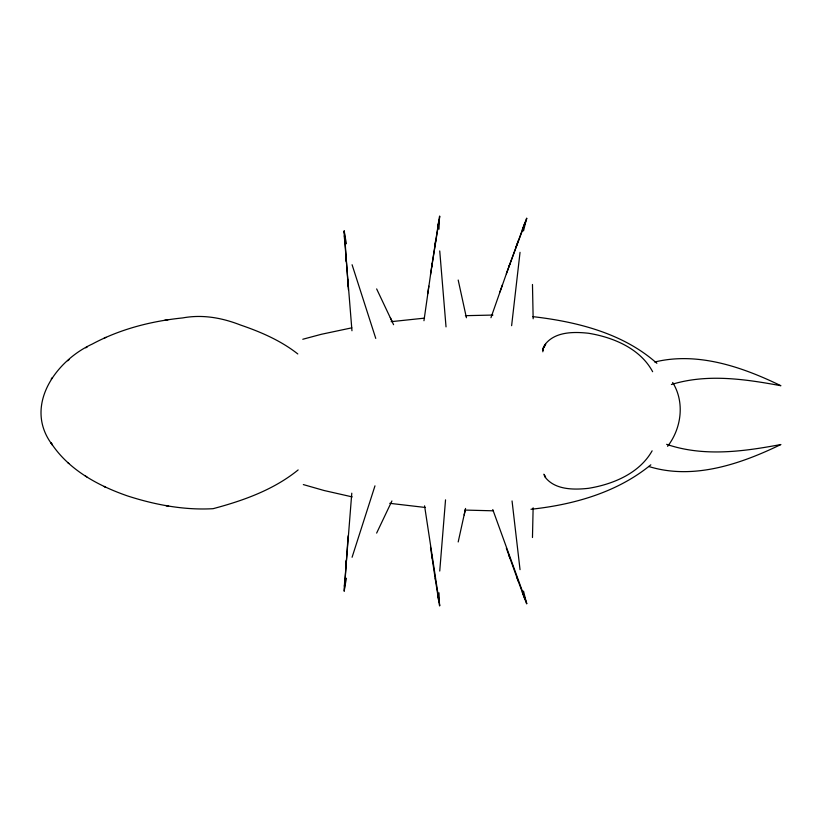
<?xml version="1.0" encoding="UTF-8"?>
<svg xmlns="http://www.w3.org/2000/svg" width="822" height="822" viewBox="0 0 822 822"><rect width="100%" height="100%" fill="white"/><g stroke="black" fill="none" stroke-linecap="round" stroke-linejoin="round"><path stroke-width="1.23" d="M438.979 592.796L439.544 605.804L435.198 578.616M533.129 507.801L532.471 537.516M344.346 591.039L348.127 535.841M439.739 571.054L445.534 499.848M351.785 493.179L344.038 591.069L346.432 578.267M344.829 578.945L344.5 583.795M344.336 586.281L344.459 584.514M346.175 560.553L345.702 566.913M511.623 325.676L520.038 252.344M542.818 351.795L543.25 348.364L545.603 344.397L543.25 348.364L542.88 350.46M423.957 320.724L432.095 263.841M427.717 293.742L428.807 286.169M430.502 274.702L439.359 218.981M431.591 267.191L439.544 216.196L438.979 229.204M435.701 240.096L434.735 246.405M438.352 223.389L437.571 228.187M438.475 222.68L438.753 220.933M439.513 218.087L439.832 216.289M523.532 230.879L526.614 218.22L508.828 266.862M458.193 541.955L465.56 508.448M464.204 514.952L465.047 510.935M352.083 557.265L374.976 485.843M542.921 348.795L543.784 346.637M490.96 317.713L507.616 270.243M499.91 291.974L502.458 284.761M506.342 273.839L510.03 263.502M507.657 270.181L526.881 218.375M518.189 240.918L516.01 246.919M522.35 229.595L524.919 222.711M391.919 500.958L376.64 533.088M544.565 345.178C554.234 331.574 573.571 331.605 588.501 333.259C613.294 337.297 640.256 348.528 652.637 371.708M543.732 346.73L544.667 344.983M652.123 450.826C639.454 473.369 612.965 484.333 588.501 488.319C573.571 489.963 554.234 490.004 544.565 476.39M297.8 353.953C280.857 340.606 260.78 331.944 240.497 325.019C222.002 317.785 202.489 314.261 182.741 317.919C151.412 321.104 120.187 329.047 92.341 344.028C55.259 360.92 23.088 406.746 52.454 445.041L51.046 442.873L51.663 443.849M52.146 377.73L51.231 379.065M667.608 446.325C681.5 428.334 684.973 402.246 672.673 382.477M69.12 359.594L67.712 360.776M298.15 469.927C273.644 489.84 243.23 500.67 213.062 508.684C184.19 510.349 154.834 504.78 127.348 495.872C98.352 485.781 69.315 470.163 51.807 444.075M650.829 464.82C617.219 492.46 573.581 504.708 530.981 509.27M87.379 346.843L85.714 347.84M106.038 337.318L104.199 338.14M671.389 384.521C707.054 373.476 744.958 379.086 780.9 385.724C742.41 366.992 697.744 351.549 654.764 362.009M302.784 339.26L321.361 334.287L351.826 327.834M168.037 319.768L164.616 320.303M391.149 321.669L424.522 318.135M465.386 315.679L492.923 315.062M493.2 510.811L464.749 510.072M425.282 507.472L389.751 503.321M532.728 316.624C576.746 321.69 623.025 333.146 656.881 363.314M166.208 505.592L168.633 505.982L165.684 505.499M352.217 496.899L324.032 490.498L303.328 484.579M666.621 444.322C703.601 457.001 743.376 451.576 780.9 444.517C740.663 464.05 693.182 480.346 648.692 466.464M105.463 487.056L104.178 486.439L104.928 486.799M85.211 475.876L86.875 476.935M67.712 462.509L68.832 463.505M544.246 475.085L545.603 477.181L543.835 474.202M376.64 288.912L393.584 324.69M390.327 317.58L391.919 321.042M526.881 603.625L492.768 509.548M517.059 577.958L526.614 603.78L523.532 591.121M522.35 592.405L524.919 599.289M518.189 581.082L506.342 548.161M508.828 555.138L510.03 558.498M375.757 338.407L352.083 264.735M346.432 243.733L344.038 230.931L344.644 240.23M458.193 280.045L466.413 317.744M439.513 603.913L439.832 605.711M439.359 603.019L424.573 505.838M438.753 601.067L437.571 593.813M435.259 579.037L430.502 547.298M431.571 554.634L432.095 558.159M520.038 569.656L512.055 500.947M446.027 326.879L439.739 250.946M351.96 330.742L344.5 238.205M347.552 279.028L348.446 289.961M348.138 286.097L344.346 230.961M345.702 255.087L346.175 261.447M344.336 235.719L344.459 237.486M344.685 240.928L344.829 243.055M532.471 284.484L533.159 318.782"/></g></svg>
